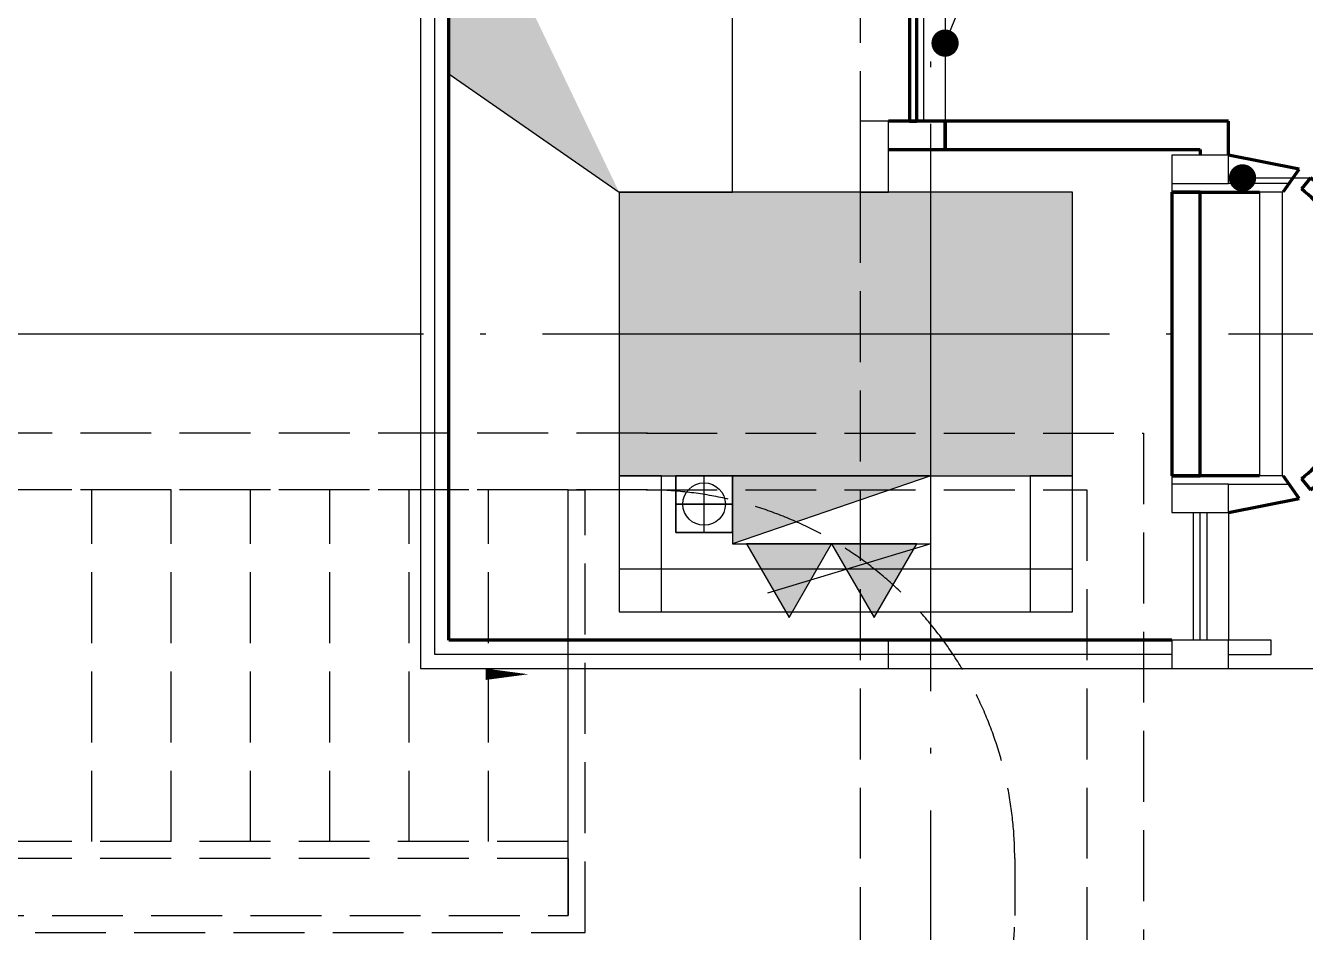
# Model space of a CAD drawing. Header units: millimetres. Extents: x 12325263 to 13848842, y -1463133 to 573208.
# Drawn here: x 12601103 to 12605618, y -599997 to -596800 of the extents above; entities that cross this region are included whole.
import ezdxf

# ---------------------------------------------------------------- set-up
doc = ezdxf.new("R2010")
doc.units = ezdxf.units.MM
doc.header["$LTSCALE"] = 1000
for name, pattern in [('ACAD_ISO02W100', [15, 12, -3]), ('DASH', [0.35, 0.25, -0.1]), ('DASHED2', [0.375, 0.25, -0.125]), ('DOTE', [2.42, 2, -0.2, 0.02, -0.2])]:
    doc.linetypes.add(name, pattern=pattern)
for name, color, linetype in [('#s-灭火器', 20, 'Continuous'), ('20210729mva复核', 1, 'Continuous'), ('A-AXIS', 16, 'DOTE'), ('A-COLS', 6, 'Continuous'), ('A-DETL-0001', 1, 'Continuous'), ('A-GLAZ', 4, 'Continuous'), ('A-WALL-PATT', 8, 'Continuous'), ('AXIS', 3, 'Continuous'), ('DIM_SYMB', 3, 'Continuous'), ('EQUIP_消火栓', 7, 'Continuous'), ('PUB_HATCH', 8, 'Continuous'), ('STAIR', 2, 'Continuous'), ('VPIPE-消防高', 3, 'Continuous'), ('建筑-楼板开洞', 251, 'Continuous'), ('投影线', 6, 'ACAD_ISO02W100'), ('水条件', 1, 'Continuous'), ('结构边线', 21, 'DASH')]:
    doc.layers.add(name, color=color, linetype=linetype)
for name, color, linetype, lineweight in [('A-GENM', 2, 'Continuous', 70), ('A-GENM-PROJ', 2, 'Continuous', 25), ('A-GLAZ-PROJ', 2, 'Continuous', 25)]:
    doc.layers.add(name, color=color, linetype=linetype, lineweight=lineweight)

# ---------------------------------------------------------------- blocks, each defined once
blk = doc.blocks.new('A$C53F769B7')
at = {"layer": '20210729mva复核', "color": 8}
blk.add_arc((58579.6, 55638.5), 22000, 0, 42.3351, dxfattribs=at)
blk = doc.blocks.new('FO-CORNER LOUVERS - FO-CORNER LOUVERS SB-V1-810_L1 SE')
at = {"layer": 'A-GENM'}
for p, q in [((120, 1099.9), (0, 1099.9)), ((0, 1099.9), (0, 99.9)), ((100, 99.9), (100, 999.9)), ((100, 999.9), (120, 999.9)), ((-550, 350), (-600, 350)), ((-600, 350), (-600, 72.7)), ((-550, 73.4), (-550, 350)), ((0, 99.9), (0, -100)), ((100, 99.9), (0, 99.9)), ((0, 99.9), (100, 99.9)), ((100, -100), (100, 99.9)), ((-619.9, 61.7), (-650, 61.7)), ((-650, 61.7), (-650, -100)), ((0, -0.1), (-548.6, -0.1)), ((-548.6, -25.1), (0, -25.1)), ((0, -25.1), (0, -0.1))]:
    blk.add_line(p, q, dxfattribs=at)
at = {"layer": 'A-GENM-PROJ'}
for p, q in [((-550, 99.9), (0, 99.9)), ((0, 24.9), (-548.6, 24.9))]:
    blk.add_line(p, q, dxfattribs=at)
blk = doc.blocks.new('FO-Louver Only with lower mullion - 150 Spacing no glass-V3-810_L1 SE')
at = {"layer": 'A-GENM-PROJ'}
for p, q in [((-225.1, 0), (224.7, 0)), ((224.7, -75), (-225.1, -75))]:
    blk.add_line(p, q, dxfattribs=at)
at = {"layer": 'A-GLAZ'}
for p, q in [((275, 150), (225, 150)), ((225, 150), (225, 0)), ((275, 0), (275, 150)), ((325, -200), (325, 0)), ((224.7, -100), (-225.1, -100)), ((-225.1, -125), (224.7, -125))]:
    blk.add_line(p, q, dxfattribs=at)
blk = doc.blocks.new('FO-Exterior Column FULL - FO-Exterior Column FULL-V13-810_L1 SE')
at = {"layer": 'A-GENM'}
for p, q in [((500, 200), (-500, 200)), ((-500, 200), (-500, 100.4)), ((-500, -109.7), (-500, 200)), ((500, 100.4), (500, 200)), ((500, 200), (500, -109.7)), ((-500, 100.4), (500, 100.4)), ((-630, 0.4), (-580.2, -249.1)), ((580.2, -249.1), (629.9, 0)), ((-580.2, -249.1), (-502.1, -193.8)), ((502.1, -193.8), (580.2, -249.1)), ((-510.9, -257.6), (-549.6, -289.3)), ((549.6, -289.3), (510.9, -257.6)), ((25, -399.6), (-25, -399.6)), ((-25, -399.6), (-25, -599.6)), ((25, -599.6), (25, -399.6)), ((-348.5, -458), (-324, -414.4)), ((-282.7, -435.7), (-304, -480.9)), ((304, -480.9), (282.7, -435.7)), ((324, -414.4), (348.5, -458)), ((-75, -545.2), (-75, -494.9)), ((75, -494.9), (75, -545.2)), ((-25, -599.6), (25, -599.6))]:
    blk.add_line(p, q, dxfattribs=at)
for centre, radius, start, end in [((-505, -189.7), 5, 343.8962, 0), ((0, 161.9), 661.1, 219.3893, 240.6554), ((0, 161.9), 661.1, 299.3446, 320.6107), ((0, 161.9), 711.1, 219.3894, 240.6554), ((0, 161.9), 711.1, 299.3446, 320.6106), ((0, 161.9), 661.1, 244.6842, 263.483), ((0, 161.9), 661.1, 276.517, 295.3158), ((0, 161.9), 711.1, 244.6842, 263.943), ((0, 161.9), 711.1, 276.057, 295.3158)]:
    blk.add_arc(centre, radius, start, end, dxfattribs=at)
blk = doc.blocks.new('asdfadsgfd')
at = {"layer": 'A-DETL-0001'}
for p, q in [((42337.5, 8245.9), (42337.7, 5595.9)), ((45627.4, 8245.9), (42337.5, 8245.9)), ((42387.7, 5595.9), (42387.5, 8195.9)), ((42387.5, 8195.9), (45602.5, 8195.9)), ((42687.5, 7545.9), (42537.5, 7545.9)), ((42537.5, 7545.9), (42537.5, 7395.9)), ((43017.5, 7545.9), (42687.5, 7545.9)), ((42687.5, 7395.9), (42687.5, 7545.9)), ((43017.5, 7395.9), (43017.5, 7545.9)), ((42537.5, 7395.9), (42537.5, 6095.9)), ((42537.5, 7395.9), (42687.5, 7395.9)), ((42687.5, 6095.9), (42687.5, 7395.9)), ((42687.5, 7395.9), (43017.5, 7395.9)), ((44267.6, 6695.9), (44017.5, 6695.9)), ((44017.5, 6695.9), (44017.5, 6595.9)), ((44267.6, 6595.9), (44267.6, 6695.9)), ((42337.5, 6595.9), (42437.5, 6595.9)), ((44017.5, 6595.9), (44267.6, 6595.9)), ((42537.5, 6095.9), (42537.5, 5945.9)), ((42687.5, 6095.9), (42537.5, 6095.9)), ((43017.5, 6095.9), (42687.5, 6095.9)), ((42687.5, 5945.9), (42687.5, 6095.9)), ((43017.5, 5945.9), (43017.5, 6095.9)), ((42537.5, 5945.9), (42687.5, 5945.9)), ((42687.5, 5945.9), (43017.5, 5945.9)), ((42437.7, 5595.9), (42337.7, 5595.9)), ((42337.7, 5595.9), (42337.7, 5395.9)), ((42437.7, 5395.9), (42437.7, 5595.9)), ((42987.5, 5595.9), (42887.5, 5595.9)), ((42887.5, 5595.9), (42887.5, 5395.9)), ((43017.2, 5595.9), (42987.5, 5595.9)), ((42987.5, 5395.9), (42987.5, 5595.9)), ((43017.2, 5203.6), (43017.2, 5595.9)), ((44017.6, 5595.9), (44017.6, 5203.6)), ((44047.5, 5595.9), (44017.6, 5595.9)), ((44147.5, 5595.9), (44047.5, 5595.9)), ((44047.5, 5595.9), (44047.5, 5395.9)), ((44147.5, 5395.9), (44147.5, 5595.9)), ((42337.7, 5395.9), (42437.7, 5395.9)), ((42337.7, 5395.9), (42337.7, 4395.9)), ((42887.5, 5395.9), (42987.5, 5395.9)), ((42987.3, 5395.9), (42987.3, 5182.5)), ((44047.5, 5182.5), (44047.5, 5395.9)), ((44047.5, 5395.9), (44147.5, 5395.9)), ((44017.6, 5286.2), (43017.5, 5286.2)), ((42987.3, 5182.5), (43017.2, 5203.6)), ((43017.5, 5206.2), (44017.6, 5206.2)), ((44017.6, 5203.6), (44047.5, 5182.5))]:
    blk.add_line(p, q, dxfattribs=at)
at = {"layer": 'A-GENM'}
for p, q in [((42437.4, 5595.9), (42437.4, 8145.9)), ((42437.4, 8145.9), (45577.5, 8145.9))]:
    blk.add_line(p, q, dxfattribs=at)
at = {"layer": 'A-GENM-PROJ', "rotation": 180}
blk.add_blockref('FO-CORNER LOUVERS - FO-CORNER LOUVERS SB-V1-810_L1 SE', (44267.5, 6495.9), dxfattribs=at)
at = {"layer": 'A-GENM-PROJ'}
blk.add_blockref('FO-Exterior Column FULL - FO-Exterior Column FULL-V13-810_L1 SE', (43517.5, 5395.9), dxfattribs=at)
at = {"layer": 'A-GLAZ-PROJ', "rotation": 180}
blk.add_blockref('FO-Louver Only with lower mullion - 150 Spacing no glass-V3-810_L1 SE', (42662.4, 5395.9), dxfattribs=at)
blk = doc.blocks.new('_FZH')
blk.add_lwpolyline([(-0.5, -0.5), (0.5, -0.5), (0.5, 0.5), (-0.5, 0.5)], close=True)
at = {"layer": 'PUB_HATCH'}
blk.add_solid([(-0.5, -0.5), (0.5, -0.5), (-0.5, 0.5), (0.5, 0.5)], dxfattribs=at)
blk = doc.blocks.new('asfasfsdgdsfhsghh')
at = {"layer": 'A-COLS', "xscale": 1600, "yscale": 1000, "zscale": 1000}
blk.add_blockref('_FZH', (-300, 38000), dxfattribs=at)
blk = doc.blocks.new('管位')
at = {"layer": '水条件'}
blk.add_line((12573126, 675360.4), (12573126, 675160.4), dxfattribs=at)
blk.add_lwpolyline([(12573026, 675360.4), (12573226, 675360.4), (12573226, 675160.4), (12573026, 675160.4)], close=True, dxfattribs=at)
blk = doc.blocks.new('灭火器')
at = {"layer": '#s-灭火器', "ltscale": 1000}
for points in [[(292444.1, 59706.6), (292144.1, 59706.6), (292294.1, 59446.8)], [(292744.1, 59706.6), (292444.1, 59706.6), (292594.1, 59446.8)]]:
    blk.add_hatch(color=256, dxfattribs=at).paths.add_polyline_path(points)
for points in [[(292294.1, 59446.8), (292444.1, 59706.6), (292144.1, 59706.6)], [(292594.1, 59446.8), (292744.1, 59706.6), (292444.1, 59706.6)]]:
    blk.add_lwpolyline(points, close=True, dxfattribs=at)
blk = doc.blocks.new('$TWTSYS$00000508')
for p, q in [((-0.5, 0.5), (0.3236, 1.2241)), ((-0.5, 0.5), (-0.5, -0.5)), ((-0.5, -0.5), (0.5, 0.5)), ((0.5, 0.5), (-0.5, 0.5)), ((0.5, -0.5), (0.5, 0.5)), ((-0.5, -0.5), (0.5, -0.5))]:
    blk.add_line(p, q)
blk.add_solid([(0.5, -0.5), (0.5, 0.5), (-0.5, -0.5)])
blk = doc.blocks.new('消火栓')
at = {"layer": '#s-灭火器', "rotation": 180.0000000000001}
blk.add_blockref('灭火器', (12864422.1, 734931.8), dxfattribs=at)
at = {"layer": 'EQUIP_消火栓', "xscale": 700, "yscale": 240, "zscale": 700}
blk.add_blockref('$TWTSYS$00000508', (12571977.9, 675105.2), dxfattribs=at)
blk = doc.blocks.new('asdfasdfafsf')
at = {"layer": 'VPIPE-消防高'}
blk.add_circle((37660, 8150), 75, dxfattribs=at)
at = {"rotation": 180}
blk.add_blockref('消火栓', (12610087.9, 683235.2), dxfattribs=at)
at = {"layer": '水条件', "rotation": 180}
blk.add_blockref('管位', (12610786, 683410.4), dxfattribs=at)
at = {"layer": '水条件', "xscale": -1}
for p, rotation in [((-637600.4, -12564976), 270), ((-637600.4, -12564976), 270), ((712920.4, 12581276), 90), ((712920.4, 12581276), 90), ((712920.4, 12581276), 90)]:
    blk.add_blockref('管位', p, dxfattribs=dict(at, rotation=rotation))
blk = doc.blocks.new('qlzw')
at = {"layer": 'A-AXIS'}
for p, q in [((12470866.8, 979489.8), (12470866.8, 1082089.8)), ((12411416.8, 1033989.8), (12486866.8, 1033989.8))]:
    blk.add_line(p, q, dxfattribs=at)

msp = doc.modelspace()

# ---------------------------------------------------------------- hatches: boundary and pattern name
at = {"layer": 'A-WALL-PATT'}
h = msp.add_hatch(dxfattribs=at)
h.set_pattern_fill('ANSI37', color=252, scale=150)
h.set_pattern_definition([(45, (-400000, 0), (-168.3798023, 168.3798023), []), (135, (-400000, 0), (-168.3798023, -168.3798023), [])])
edge = h.paths.add_edge_path()
edge.add_line((12617170, -539458), (12627664.7, -539458))
edge.add_line((12627664.7, -539458), (12617498.2, -546587.6))
edge.add_line((12617498.2, -546587.6), (12598406.6, -559976.1))
edge.add_line((12598406.6, -559976.1), (12585091.3, -540989.1))
edge.add_line((12585091.3, -540989.1), (12584144.7, -541197.3))
edge.add_line((12584144.7, -541197.3), (12583864.1, -542803.9))
edge.add_arc((12578880.4, -541928.7), 5060, 269.1474, 350.0397, ccw=False)
edge.add_arc((12578698.9, -554127.5), 7140.2, 89.14809, 125.03345)
edge.add_line((12574600, -548281), (12560037.5, -558490.6))
edge.add_line((12560037.5, -558490.6), (12559927.1, -558471.2))
edge.add_line((12559927.1, -558471.2), (12559927.1, -564050))
edge.add_line((12559927.1, -564050), (12558858.8, -564810))
edge.add_line((12558858.8, -564810), (12559927.1, -566333.2))
edge.add_line((12559927.1, -566333.2), (12559927.6, -588159))
edge.add_line((12559927.6, -588159), (12558263.3, -589586.8))
edge.add_line((12558263.3, -589586.8), (12557796.8, -589586.8))
edge.add_line((12557796.8, -589586.8), (12557796.8, -598151.2))
edge.add_line((12557796.8, -598151.2), (12560482.1, -600836.4))
edge.add_arc((12552451.5, -592361.2), 11675.6, 270.02561, 313.45682, ccw=False)
edge.add_line((12552456.7, -604036.8), (12551424.9, -604036.8))
edge.add_arc((12551424.9, -607536.8), 3500, 90, 186.8053)
edge.add_line((12547949.6, -607951.5), (12549871.4, -624055.3))
edge.add_line((12549871.4, -624055.3), (12550966.8, -633201.5))
edge.add_line((12550966.8, -633201.5), (12550966.8, -643886.8))
edge.add_line((12550966.8, -643886.8), (12550966.8, -653386.8))
edge.add_line((12550966.8, -653386.8), (12614072.2, -653386.8))
edge.add_line((12614072.2, -653386.8), (12616970.5, -653386.8))
edge.add_arc((12639113.3, -663769.1), 24455.9, 154.87893, 159.83059)
edge.add_arc((12619069.5, -656056.1), 3000, 166.1263, 249.1464)
edge.add_arc((12632240.8, -621479.9), 40000, 249.14639, 262.18067)
edge.add_line((12626798.8, -661108), (12526241.6, -661108))
edge.add_line((12526241.6, -661108), (12526241.6, -616108))
edge.add_line((12526241.6, -616108), (12504241.6, -616108))
edge.add_line((12504241.6, -616108), (12504241.6, -539458))
edge.add_line((12504241.6, -539458), (12586460, -539458))
edge.add_line((12586460, -539458), (12617170, -539458))
at = {"layer": '建筑-楼板开洞'}
h = msp.add_hatch(color=256, dxfattribs=at)
h.dxf.hatch_style = 1
h.paths.add_polyline_path([(12603196.8, -597386.8), (12602596.8, -596970.5), (12602596.8, -595889.3), (12603238.1, -595406.4), (12602719.7, -596390.8)])

# ---------------------------------------------------------------- linework, layer by layer
at = {"layer": 'AXIS'}
for p, q in [((12604346.8, -596861.8), (12605585.5, -593836.8)), ((12605396, -597336.9), (12607402.6, -597336.9))]:
    msp.add_line(p, q, dxfattribs=at)
at = {"layer": 'AXIS', "const_width": 48}
for points in [[(12604337.7, -596884, 1), (12604355.9, -596839.6, 1)], [(12605372, -597336.9, 1), (12605420, -597336.9, 1)]]:
    msp.add_lwpolyline(points, format="xyb", close=True, dxfattribs=at)
at = {"layer": 'DIM_SYMB', "color": 8, "linetype": 'DASH'}
msp.add_lwpolyline([(12603156.8, -600586.8, 0, 0, 0), (12599846.8, -600586.8, 0, 0, 0), (12599846.8, -599086.8, 0, 0, 0), (12602876.8, -599086.8, 0, 40, 0), (12602726.8, -599086.8, 0, 0, 0)], format="xyseb", dxfattribs=at)
at = {"layer": 'STAIR', "color": 8, "linetype": 'DASH'}
for p, q in [((12603016.8, -598436.8), (12600496.8, -598436.8)), ((12601336.8, -599676.8), (12601336.8, -598436.8)), ((12601616.8, -599676.8), (12601616.8, -598436.8)), ((12601896.8, -599676.8), (12601896.8, -598436.8)), ((12602176.8, -599676.8), (12602176.8, -598436.8)), ((12602456.8, -599676.8), (12602456.8, -598436.8)), ((12602736.8, -599676.8), (12602736.8, -598436.8)), ((12603016.8, -599486.9), (12603016.8, -598436.8)), ((12603016.8, -599936.8), (12603016.8, -598436.8)), ((12603016.8, -598436.8), (12603076.8, -598436.8)), ((12603076.8, -599996.8), (12603076.8, -598436.8)), ((12603016.8, -599676.8), (12603016.8, -599486.9)), ((12603016.8, -599676.8), (12600436.8, -599676.8)), ((12603016.8, -599736.8), (12603016.8, -599676.8)), ((12603016.8, -599736.8), (12603016.8, -599676.8)), ((12603016.8, -599736.8), (12600496.8, -599736.8)), ((12603016.8, -599736.8), (12600496.8, -599736.8)), ((12603016.8, -599736.8), (12603016.8, -599936.8)), ((12600496.8, -599936.8), (12603016.8, -599936.8)), ((12600496.8, -599936.8), (12603016.8, -599936.8)), ((12600436.8, -599996.8), (12603076.8, -599996.8))]:
    msp.add_line(p, q, dxfattribs=at)
for points in [[(12603296.8, -598236.8), (12598996.8, -598236.8), (12598996.8, -601436.8), (12603016.8, -601436.8), (12603016.8, -602436.8)], [(12603292.5, -598236.8), (12605046.8, -598236.8), (12605046.8, -604136.8), (12603496.8, -604136.8)], [(12603296.8, -598436.8), (12599196.8, -598436.8), (12599196.8, -601236.8), (12603216.8, -601236.8), (12603216.8, -602436.8)], [(12603292.5, -598436.8), (12604846.8, -598436.8), (12604846.8, -603936.8), (12603496.8, -603936.8)]]:
    msp.add_lwpolyline(points, dxfattribs=at)
msp.add_lwpolyline([(12603292.5, -598436.8, -0.414214), (12604592.4, -599736.7), (12604592.4, -599936.7, -0.414214), (12603292.5, -601236.5)], format="xyb", dxfattribs=at)
at = {"layer": '建筑-楼板开洞'}
msp.add_lwpolyline([(12603596.8, -597386.8), (12603596.8, -596082.8), (12603238.1, -595406.4), (12602596.8, -595889.3), (12602596.8, -596970.5), (12603196.8, -597386.8)], close=True, dxfattribs=at)
at = {"layer": '结构边线'}
msp.add_lwpolyline([(12604046.8, -596611.3), (12604046.8, -597386.8), (12604046.8, -631386.8), (12604046.8, -632162.3), (12603311.9, -633548.2), (12602165.3, -634658.1), (12600731.8, -635359.3), (12599126.3, -635586.8), (12598296.8, -635586.8), (12598296.8, -636386.8), (12596646.8, -636386.8), (12596646.8, -640586.8), (12557252.5, -640586.8, -0.244508)], format="xyb", dxfattribs=at)

# ---------------------------------------------------------------- block references
for name, p in [('A$C53F769B7', (12529567.2, -663012.2)), ('asfasfsdgdsfhsghh', (12604296.8, -635886.8)), ('asdfasdfafsf', (12565836.8, -606636.8))]:
    msp.add_blockref(name, p)
at = {"rotation": 90}
msp.add_blockref('asdfadsgfd', (12610742.7, -641404.3), dxfattribs=at)
at = {"layer": '投影线', "linetype": 'DASHED2', "ltscale": 2}
msp.add_blockref('qlzw', (133430, -1631876.5), dxfattribs=at)

doc.saveas('drawing.dxf')
